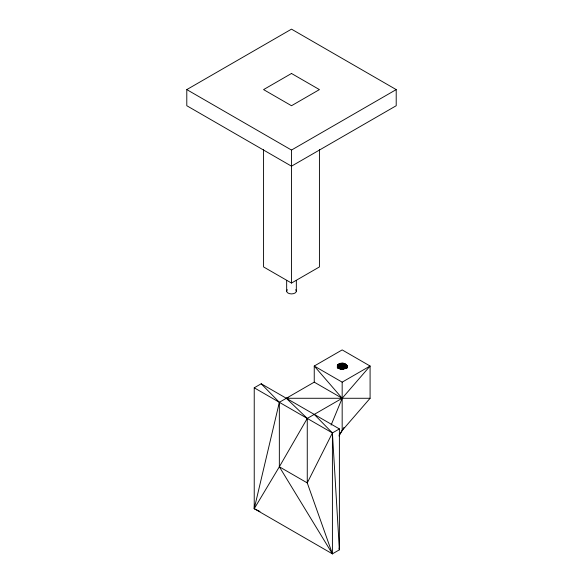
<?xml version="1.0" encoding="UTF-8"?>
<svg xmlns="http://www.w3.org/2000/svg" width="583" height="583" viewBox="0 0 583 583"><rect width="100%" height="100%" fill="white"/><g stroke="black" fill="none" stroke-linecap="round" stroke-linejoin="round"><path stroke-width="0.87" d="M337.382 367.96L337.404 365.293C339.7 361.751 348.204 362.546 347.104 367.822M337.841 367.268L337.892 364.608L337.892 368.186M338.541 368.441L338.679 364.018L338.679 368.492M339.481 368.842L339.7 363.566L339.7 368.937M340.581 369.622L340.895 363.282L340.895 369.549M341.835 369.476L342.17 363.18L342.498 369.476M254.48 504.186L254.232 508.711L332.412 553.85L339.393 549.82L339.393 428.913L261.206 383.774L254.232 387.804L254.232 508.711L259.96 511.48M314.244 414.396L332.412 432.943L332.412 553.85L307.263 482.906L307.452 481.106M347.104 366.029C346.105 370.161 336.989 369.928 337.404 365.293L337.404 367.982M331.108 425.087L342.17 398.276L370.088 366.029L342.17 349.909L314.244 366.029L314.244 382.149L279.344 402.306L254.232 508.711L279.344 466.786L307.263 418.426L342.17 398.276L314.244 366.029L342.17 382.149L370.088 366.029L370.088 398.276L342.17 430.516L339.175 435.005M261.206 383.774L279.344 402.306L279.344 466.786L307.263 482.906L332.412 432.943L339.393 428.913M339.014 435.975L343.992 427.361M186.793 89.6L291.5 29.15L396.207 89.6L396.207 105.727L291.5 166.177L186.793 105.727L186.793 89.6L291.5 150.057L396.207 89.6M263.574 149.445L263.574 266.934L291.5 283.054L319.426 266.934L319.426 149.445M307.263 482.906L307.263 418.426L286.326 398.276L288.068 397.766M286.326 398.276L370.088 398.276M314.244 382.149L342.17 398.276M254.232 387.804L332.412 432.943L339.393 549.82L339.058 548.035M279.344 466.786L332.412 553.85M343.708 368.718L343.445 363.282L343.445 369.549M344.859 368.842L344.64 363.566L344.64 368.937M345.799 368.441L345.661 364.018L345.661 368.492M346.513 368.157L346.44 364.608L346.44 368.186M346.958 367.96L346.936 365.293L346.936 367.982M342.17 363.18L342.17 369.454M342.17 382.149L342.17 430.516M296.339 280.372L296.339 291.114M291.5 150.057L291.5 283.054M286.661 280.372L286.661 291.114M295.69 289.722A4.839 2.791 0 0 1 291.5 293.912A4.839 2.791 0 0 1 287.31 289.722M291.5 73.48L263.574 89.6L291.5 105.727L319.426 89.6L291.5 73.48"/></g></svg>
